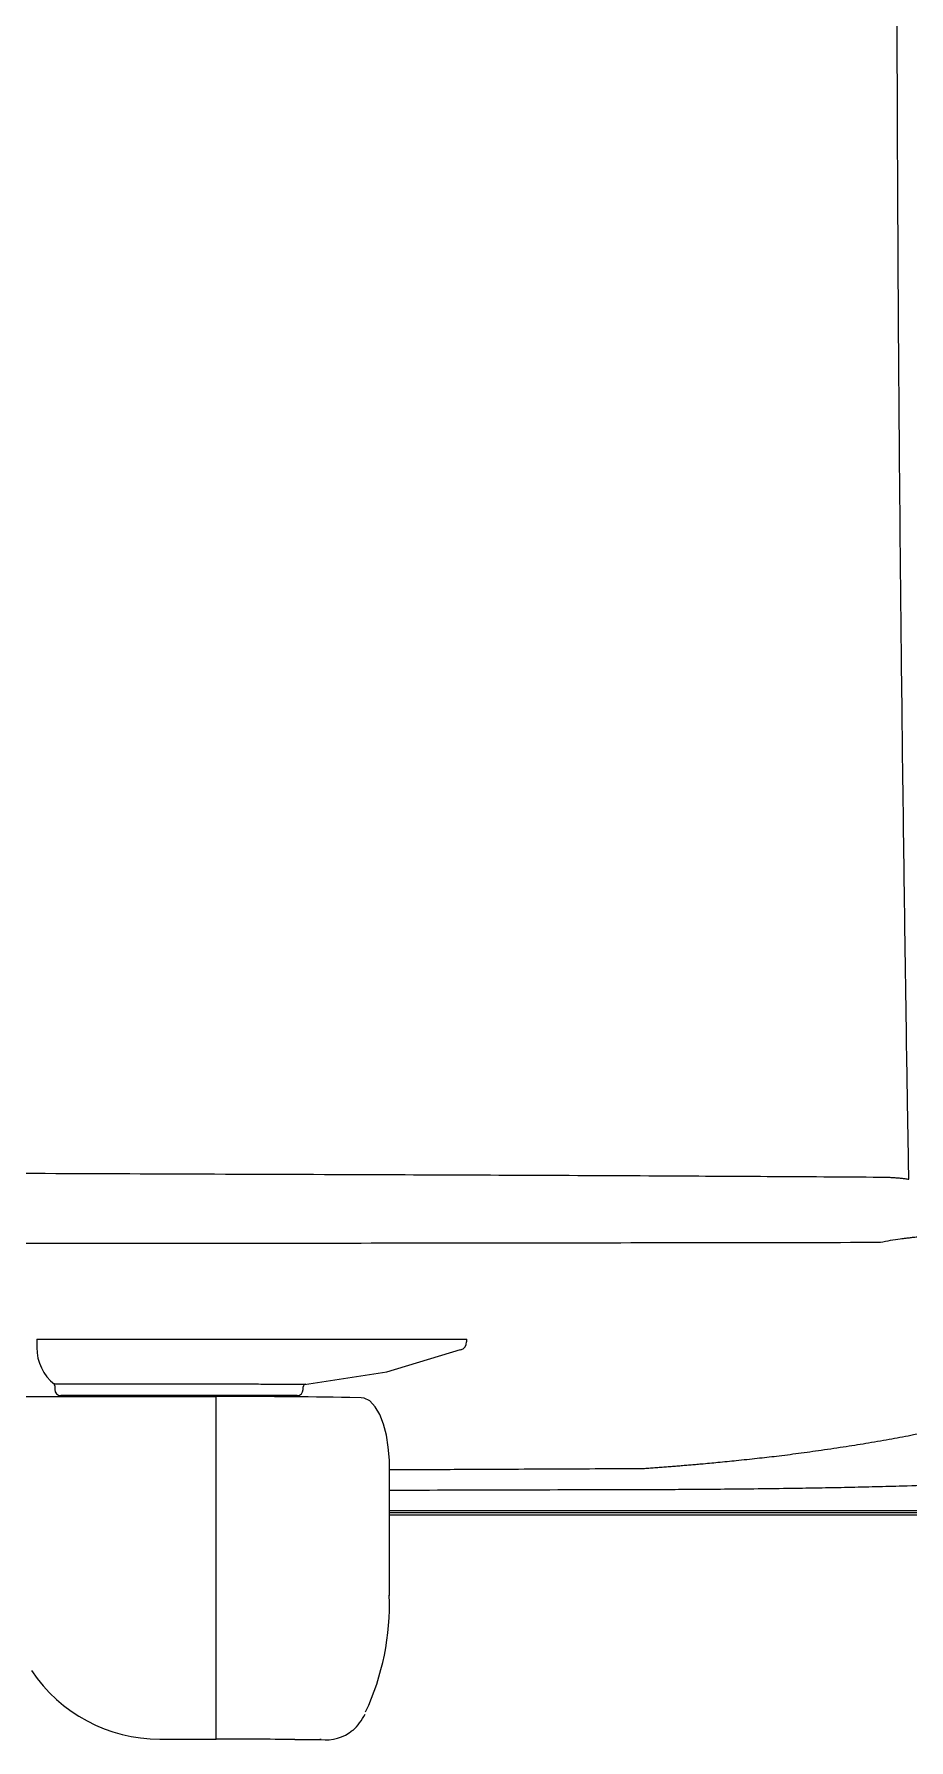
# Model space of a CAD drawing. Extents: x -4150 to 1921, y -105 to 2422.
# Drawn here: x -592.1 to -490.2, y 1415.7 to 1614.5 of the extents above; entities that cross this region are included whole.
import ezdxf

# ---------------------------------------------------------------- set-up
doc = ezdxf.new("R2010")
doc.units = 0
doc.header["$LTSCALE"] = 20
doc.header["$MEASUREMENT"] = 0
doc.layers.get('0').update_dxf_attribs({"linetype": 'CONTINUOUS'})

msp = doc.modelspace()

# ---------------------------------------------------------------- linework, layer by layer
at = {"color": 7, "linetype": 'Continuous', "lineweight": 15}
for p, q in [((-591.75, 1462.42), (-591.75, 1461.42)), ((-591.75, 1462.42), (-575.19, 1462.42)), ((-575.19, 1462.42), (-558.23, 1462.42)), ((-558.23, 1462.42), (-541.67, 1462.42)), ((-541.67, 1462.11), (-541.67, 1462.42)), ((-589.65, 1456.99), (-589.65, 1456.53)), ((-594.56, 1455.72), (-570.85, 1455.72)), ((-561.42, 1455.83), (-588.96, 1455.83)), ((-578.68, 1455.72), (-578.68, 1455.83)), ((-578.18, 1455.83), (-578.18, 1455.72)), ((-572.2, 1455.72), (-572.2, 1455.83)), ((-571.7, 1455.83), (-571.7, 1455.72)), ((-570.85, 1455.23), (-570.85, 1455.72)), ((-570.85, 1416.32), (-570.85, 1455.23)), ((-560.72, 1456.53), (-560.72, 1456.85)), ((-555.27, 1455.61), (-555.29, 1455.61)), ((-553.98, 1455.58), (-555.27, 1455.61)), ((-550.66, 1432.56), (-550.66, 1447.52)), ((-577.42, 1415.8), (-570.85, 1415.8)), ((-570.85, 1415.82), (-570.85, 1416.32)), ((-561.7, 1415.77), (-558.76, 1415.77)), ((-561.51, 1415.77), (-558.62, 1415.77))]:
    msp.add_line(p, q, dxfattribs=at)
for p, q in [((-550.66, 1442.45), (-339.1, 1442.45)), ((-550.66, 1442.2), (-487.82, 1442.2)), ((-550.66, 1441.93), (-479.98, 1441.93))]:
    msp.add_line(p, q)
at = {"color": 7, "linetype": 'Continuous', "lineweight": 15, "flags": 128}
for points in [[(-560.57, 1457.14), (-550.97, 1458.62), (-542.38, 1461.2)], [(-550.66, 1447.52), (-550.68, 1448.31), (-550.8, 1449.81), (-551.02, 1451.22), (-551.35, 1452.51), (-551.78, 1453.63), (-552.32, 1454.54), (-552.97, 1455.21), (-553.61, 1455.52), (-553.98, 1455.58)], [(-550.7, 1447.52), (-550.67, 1447.52), (-550.66, 1447.52)], [(-550.7, 1432.56), (-550.67, 1432.56), (-550.66, 1432.56)]]:
    msp.add_lwpolyline(points, dxfattribs=at)
at = {"color": 7, "linetype": 'Continuous', "lineweight": 15}
for centre, radius, start, end in [((-586.3, 1461.43), 5.45, 180.0567, 231.5751), ((-542.6, 1462.05), 0.913, 284.3178, 4.0579), ((-589.95, 1456.99), 0.299, 0.1481, 41.8146), ((-560.42, 1456.85), 0.299, 89.7768, 179.9612), ((-588.96, 1456.53), 0.698, 180, 270), ((-568.58, 679.44), 776.28, 89.01883, 90.16742), ((-561.42, 1456.53), 0.698, 270, 0), ((-580.26, 1431.48), 29.59, 334.994, 2.0967), ((-577.42, 1433.76), 17.96, 213.7146, 270.0005), ((-559.55, 1421.78), 6.78, 312.7426, 333.2024), ((-570.44, 261.58), 1154.22, 89.56645, 90.02046), ((-557.98, 1420.31), 4.59, 261.3636, 310.8024)]:
    msp.add_arc(centre, radius, start, end, dxfattribs=at)
for points, knots in [([(-490.17, 1481.05), (-490.21, 1483.35), (-490.29, 1487.91), (-490.4, 1494.72), (-490.5, 1501.45), (-490.6, 1508.12), (-490.69, 1514.71), (-490.84, 1525.86), (-491.03, 1541.45), (-491.23, 1561.55), (-491.38, 1581.59), (-491.49, 1601.7), (-491.55, 1621.81), (-491.58, 1641.93), (-491.55, 1662.04), (-491.49, 1682.15), (-491.38, 1702.26), (-491.23, 1722.3), (-491.03, 1742.41), (-490.83, 1759.08), (-490.65, 1772.46), (-490.5, 1782.43), (-490.34, 1792.56), (-490.23, 1799.37), (-490.17, 1802.8)], [0, 0, 0, 0, 0.0214117, 0.0425795, 0.0635125, 0.0842209, 0.1047157, 0.1250089, 0.1882319, 0.2500106, 0.3125093, 0.3750069, 0.4375037, 0.5000001, 0.5624965, 0.6249933, 0.6874909, 0.7499896, 0.8117678, 0.8749912, 0.9055056, 0.9364873, 0.9679743, 1, 1, 1, 1]), ([(-642.53, 1481.92), (-640.32, 1481.92), (-635.88, 1481.9), (-629.21, 1481.88), (-622.49, 1481.85), (-614.07, 1481.82), (-603.9, 1481.78), (-589.42, 1481.73), (-572.04, 1481.66), (-553.36, 1481.6), (-535.73, 1481.53), (-520.67, 1481.46), (-506.53, 1481.38), (-497.89, 1481.33), (-493.51, 1481.3)], [0, 0, 0, 0, 0.04459, 0.089379, 0.134462, 0.179929, 0.258905, 0.339325, 0.471333, 0.608824, 0.715458, 0.826175, 0.911718, 1, 1, 1, 1]), ([(-493.51, 1481.3), (-493.34, 1481.3), (-493.01, 1481.29), (-492.51, 1481.28), (-492.03, 1481.25), (-491.55, 1481.22), (-491.08, 1481.17), (-490.62, 1481.12), (-490.32, 1481.07), (-490.17, 1481.05)], [0, 0, 0, 0, 0.149624, 0.296898, 0.441874, 0.584609, 0.725165, 0.863606, 1, 1, 1, 1]), ([(-491.18, 1474.11), (-491.05, 1474.12), (-490.77, 1474.15), (-490.34, 1474.2), (-489.85, 1474.26), (-489.35, 1474.33), (-488.83, 1474.39), (-488.15, 1474.49), (-487.37, 1474.6), (-486.33, 1474.76), (-484.96, 1475.01), (-483.26, 1475.36), (-481.81, 1475.74), (-480.75, 1476.02), (-480.05, 1476.21), (-479.43, 1476.41), (-478.98, 1476.55), (-478.66, 1476.65), (-478.44, 1476.72), (-478.26, 1476.76), (-478.14, 1476.79), (-478.1, 1476.8)], [0, 0, 0, 0, 0.024256, 0.051814, 0.082674, 0.116857, 0.148443, 0.182617, 0.251619, 0.302906, 0.394598, 0.538266, 0.67709, 0.742485, 0.806168, 0.866118, 0.916832, 0.940715, 0.962562, 0.986676, 1, 1, 1, 1]), ([(-642.35, 1473.54), (-629.95, 1473.56), (-617.55, 1473.57), (-592.74, 1473.59), (-580.34, 1473.59), (-555.52, 1473.61), (-543.11, 1473.63), (-518.29, 1473.66), (-505.88, 1473.68), (-493.48, 1473.7)], [0, 0, 0, 0, 0.25, 0.25, 0.5, 0.5, 0.75, 0.75, 1, 1, 1, 1]), ([(-521.13, 1447.34), (-520.91, 1447.36), (-520.45, 1447.39), (-519.76, 1447.44), (-519.07, 1447.49), (-518.38, 1447.55), (-517.7, 1447.6), (-517.02, 1447.65), (-516.35, 1447.71), (-515.68, 1447.77), (-515.01, 1447.82), (-513.92, 1447.92), (-512.33, 1448.07), (-510.15, 1448.29), (-507.87, 1448.53), (-505.46, 1448.8), (-502.96, 1449.12), (-500.25, 1449.5), (-497.51, 1449.91), (-495.23, 1450.27), (-493.47, 1450.57), (-492.15, 1450.81), (-490.87, 1451.05), (-489.76, 1451.26), (-488.79, 1451.44), (-487.98, 1451.6), (-487.18, 1451.76), (-486.41, 1451.92), (-485.91, 1452.03), (-485.66, 1452.08)], [0, 0, 0, 0, 0.016457, 0.032961, 0.049486, 0.066011, 0.082513, 0.098972, 0.115368, 0.131685, 0.147904, 0.164011, 0.212322, 0.265788, 0.327685, 0.385725, 0.453628, 0.526548, 0.609054, 0.686598, 0.729142, 0.771336, 0.811967, 0.855041, 0.883759, 0.912638, 0.941654, 0.970783, 1, 1, 1, 1]), ([(-550.66, 1447.21), (-548.15, 1447.22), (-542.01, 1447.25), (-532.17, 1447.3), (-524.84, 1447.33), (-521.13, 1447.34)], [0.8015436, 0.8015436, 0.8015436, 0.8015436, 0.8522375, 0.9253662, 1, 1, 1, 1]), ([(-520.79, 1444.9), (-519.78, 1444.9), (-517.76, 1444.91), (-514.56, 1444.93), (-511.03, 1444.96), (-507.21, 1445), (-503.56, 1445.05), (-500.26, 1445.1), (-497.15, 1445.16), (-494.02, 1445.24), (-490.46, 1445.33), (-487.28, 1445.43), (-485.34, 1445.51), (-484.65, 1445.54)], [0, 0, 0, 0, 0.074994, 0.15019, 0.238903, 0.34097, 0.443659, 0.525672, 0.607483, 0.701039, 0.794664, 0.927361, 1, 1, 1, 1])]:
    msp.add_open_spline(points, degree=3, knots=knots)
for points in [[(-493.48, 1473.7), (-492.68, 1473.88), (-491.91, 1474.02), (-491.18, 1474.11)], [(-550.66, 1444.82), (-540.71, 1444.85), (-530.75, 1444.88), (-520.79, 1444.9)]]:
    msp.add_open_spline(points, degree=3)
msp.add_open_spline([(-589.69, 1457.22), (-589.71, 1457.22), (-589.79, 1457.22), (-589.45, 1457.22), (-588.78, 1457.22), (-587.68, 1457.22), (-586.23, 1457.22), (-584.45, 1457.22), (-582.43, 1457.22), (-580.18, 1457.22), (-577.81, 1457.22), (-575.35, 1457.22), (-572.89, 1457.22), (-570.48, 1457.22), (-568.2, 1457.2), (-566.09, 1457.19), (-564.26, 1457.17), (-562.73, 1457.16), (-561.56, 1457.16), (-560.78, 1457.15), (-560.48, 1457.15), (-560.46, 1457.15), (-560.45, 1457.15)], degree=3, knots=[0, 0, 0, 0, 0.01935, 0.069278, 0.120511, 0.173222, 0.227449, 0.280157, 0.334371, 0.387091, 0.441336, 0.494112, 0.548394, 0.601356, 0.655757, 0.708832, 0.763538, 0.816783, 0.871614, 0.924927, 0.979808, 1, 1, 1, 1], dxfattribs=at)
for points in [[(-561.7, 1415.77), (-561.51, 1415.77)], [(-558.62, 1415.77), (-558.76, 1415.77)]]:
    msp.add_open_spline(points, degree=1, dxfattribs=at)

doc.saveas('drawing.dxf')
